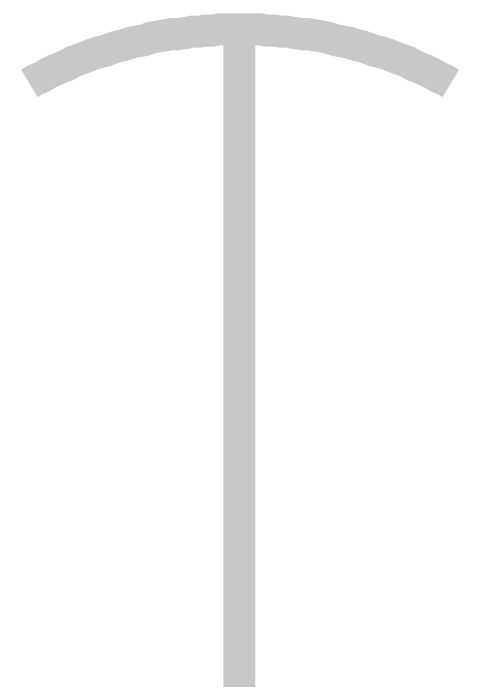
# Model space of a CAD drawing. Header units: inches. Extents: x 0 to 22.3, y 0 to 15.7.
# Drawn here: x 12.8168 to 12.9899, y 13.5194 to 13.7651 of the extents above; entities that cross this region are included whole.
import ezdxf

# ---------------------------------------------------------------- set-up
doc = ezdxf.new("R2010")
doc.units = ezdxf.units.IN
doc.header["$MEASUREMENT"] = 0
doc.layers.add('Sheet', color=255, linetype='Continuous')

msp = doc.modelspace()

# ---------------------------------------------------------------- linework, layer by layer
at = {"layer": 'Sheet'}
for points in [[(12.90003, 13.75916, 0.0118, 0.0118, 0), (12.89738, 13.75916, 0.0118, 0.0118, 0), (12.89517, 13.75916, 0.0118, 0.0118, 0), (12.89252, 13.75916, 0.0118, 0.0118, 0), (12.88987, 13.75872, 0.0118, 0.0118, 0), (12.88721, 13.75872, 0.0118, 0.0118, 0), (12.885, 13.75827, 0.0118, 0.0118, 0), (12.88235, 13.75827, 0.0118, 0.0118, 0), (12.88014, 13.75783, 0.0118, 0.0118, 0), (12.87749, 13.75739, 0.0118, 0.0118, 0), (12.87484, 13.75739, 0.0118, 0.0118, 0), (12.87263, 13.75695, 0.0118, 0.0118, 0), (12.86998, 13.75651, 0.0118, 0.0118, 0), (12.86732, 13.75606, 0.0118, 0.0118, 0), (12.86511, 13.75518, 0.0118, 0.0118, 0), (12.86246, 13.75474, 0.0118, 0.0118, 0), (12.86025, 13.7543, 0.0118, 0.0118, 0), (12.8576, 13.75341, 0.0118, 0.0118, 0), (12.85539, 13.75297, 0.0118, 0.0118, 0), (12.85274, 13.75209, 0.0118, 0.0118, 0), (12.85053, 13.7512, 0.0118, 0.0118, 0), (12.84832, 13.75076, 0.0118, 0.0118, 0), (12.84566, 13.74988, 0.0118, 0.0118, 0), (12.84345, 13.74899, 0.0118, 0.0118, 0), (12.84124, 13.74811, 0.0118, 0.0118, 0), (12.83859, 13.74722, 0.0118, 0.0118, 0), (12.83638, 13.7459, 0.0118, 0.0118, 0), (12.83417, 13.74501, 0.0118, 0.0118, 0), (12.83196, 13.74413, 0.0118, 0.0118, 0), (12.82931, 13.7428, 0.0118, 0.0118, 0), (12.8271, 13.74148, 0.0118, 0.0118, 0), (12.82489, 13.74059, 0.0118, 0.0118, 0), (12.82268, 13.73927, 0.0118, 0.0118, 0)], [(12.90003, 13.75916, 0.0118, 0.0118, 0), (12.90003, 13.69949, 0.0118, 0.0118, 0)], [(12.97783, 13.73927, 0.0118, 0.0118, 0), (12.97562, 13.74059, 0.0118, 0.0118, 0), (12.97341, 13.74148, 0.0118, 0.0118, 0), (12.9712, 13.7428, 0.0118, 0.0118, 0), (12.96855, 13.74413, 0.0118, 0.0118, 0), (12.96634, 13.74501, 0.0118, 0.0118, 0), (12.96413, 13.7459, 0.0118, 0.0118, 0), (12.96192, 13.74722, 0.0118, 0.0118, 0), (12.95927, 13.74811, 0.0118, 0.0118, 0), (12.95706, 13.74899, 0.0118, 0.0118, 0), (12.95485, 13.74988, 0.0118, 0.0118, 0), (12.95219, 13.75076, 0.0118, 0.0118, 0), (12.94998, 13.7512, 0.0118, 0.0118, 0), (12.94733, 13.75209, 0.0118, 0.0118, 0), (12.94512, 13.75297, 0.0118, 0.0118, 0), (12.94291, 13.75341, 0.0118, 0.0118, 0), (12.94026, 13.7543, 0.0118, 0.0118, 0), (12.93761, 13.75474, 0.0118, 0.0118, 0), (12.9354, 13.75518, 0.0118, 0.0118, 0), (12.93274, 13.75606, 0.0118, 0.0118, 0), (12.93053, 13.75651, 0.0118, 0.0118, 0), (12.92788, 13.75695, 0.0118, 0.0118, 0), (12.92523, 13.75739, 0.0118, 0.0118, 0), (12.92302, 13.75739, 0.0118, 0.0118, 0), (12.92037, 13.75783, 0.0118, 0.0118, 0), (12.91772, 13.75827, 0.0118, 0.0118, 0), (12.91551, 13.75827, 0.0118, 0.0118, 0), (12.91285, 13.75872, 0.0118, 0.0118, 0), (12.9102, 13.75872, 0.0118, 0.0118, 0), (12.90755, 13.75916, 0.0118, 0.0118, 0), (12.90534, 13.75916, 0.0118, 0.0118, 0), (12.90269, 13.75916, 0.0118, 0.0118, 0), (12.90003, 13.75916, 0.0118, 0.0118, 0)], [(12.90003, 13.69949, 0.0118, 0.0118, 0), (12.90003, 13.59915, 0.0118, 0.0118, 0)], [(12.90003, 13.59915, 0.0118, 0.0118, 0), (12.90003, 13.29947, 0.0118, 0.0118, 0), (13.90037, 13.29947, 0.0118, 0.0118, 0)]]:
    msp.add_lwpolyline(points, format="xyseb", dxfattribs=at)

doc.saveas('drawing.dxf')
